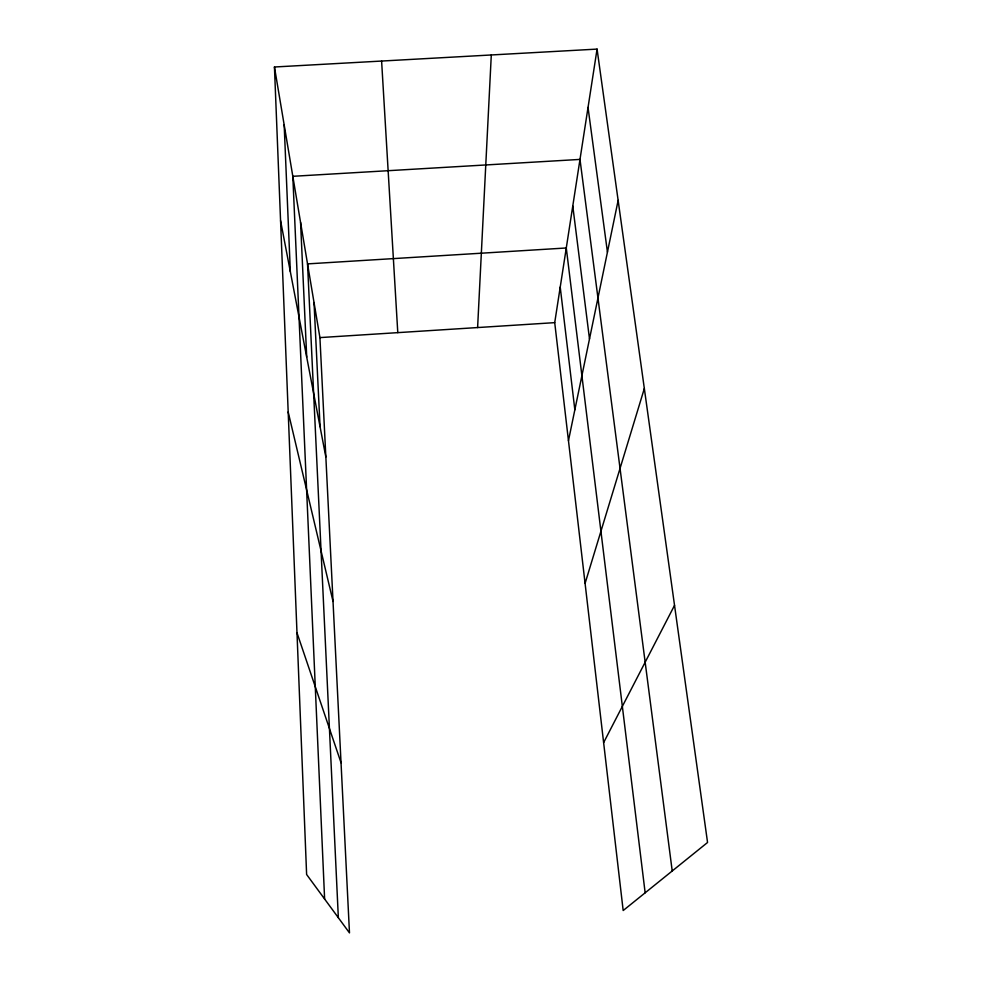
<?xml version="1.0" encoding="UTF-8"?>
<svg xmlns="http://www.w3.org/2000/svg" width="982" height="982" viewBox="0 0 982 982"><rect width="100%" height="100%" fill="white"/><g stroke="black" fill="none" stroke-linecap="round" stroke-linejoin="round"><path stroke-width="1.47" d="M477.608 327.558L491.295 54.967M597.068 49.1L707.556 842.482L623.177 910.535L554.72 322.648L597.068 49.1L274.444 66.997L306.617 874.496L349.482 932.9L319.923 337.599L274.444 66.997M568.468 440.66L618.144 200.365M585.088 583.382L644.339 388.491M603.623 742.625L674.536 605.366M319.923 337.599L554.72 322.648M296.981 632.764L341.036 762.732M288.18 411.949L333.033 601.463M280.557 220.655L325.852 456.998M588.034 107.455L607.441 252.129M672.216 870.973L579.994 159.415L292.82 176.306L324.612 899.009M572.776 205.999L589.495 338.925M645.149 892.81L566.283 247.98L307.538 263.888L338.348 917.74M560.219 287.112L574.838 409.789M381.605 61.056L397.784 332.64M314.031 302.542L320.058 426.704M300.566 222.386L306.715 357.104M284.166 124.837L290.341 271.683"/></g></svg>
